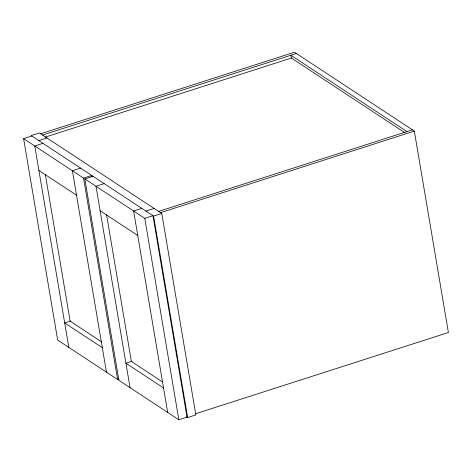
<?xml version="1.0" encoding="UTF-8"?>
<svg xmlns="http://www.w3.org/2000/svg" width="472" height="472" viewBox="0 0 472 472"><rect width="100%" height="100%" fill="white"/><g stroke="black" fill="none" stroke-linecap="round" stroke-linejoin="round"><path stroke-width="0.71" d="M118.979 379.063L117.616 379.5L57.667 340.07L23.6 138.638L31.789 136.013M40.616 133.8L294.44 52.233L414.333 131.092L448.4 332.518L195.272 413.861M42.527 135.057L296.351 53.489M45.105 137.175L291.366 58.038L404.976 132.768M38.804 140.626L46.993 137.995M42.946 143.352L34.763 145.984L68.829 347.41M80.576 168.097L72.387 170.728L106.454 372.16M23.6 138.638L83.544 178.074L91.733 175.442L91.981 176.888M84.818 178.912L144.768 218.341L152.952 215.71L187.024 417.136L178.835 419.767L118.891 380.338L84.818 178.912L93.008 176.28M104.17 183.62L95.981 186.251L130.048 387.677M141.795 208.37L133.605 211.002L167.678 412.428M145.942 211.096L154.126 208.465M158.592 211.403L412.416 129.835M160.504 212.66L414.333 131.092M161.778 213.497L39.335 132.956L31.152 135.588L153.595 216.129L161.778 213.497L195.85 414.929L187.661 417.561L186.481 416.782M70.829 320.96L64.688 322.931L102.312 347.681M132.048 361.227L125.912 363.198L163.536 387.949M406.958 131.588L290.894 55.242L291.383 58.139M38.899 170.463L76.523 195.207M100.123 210.73L137.747 235.481M101.704 341.934L70.145 321.178L45.341 174.516M162.321 381.807L131.369 361.446L106.56 214.784M153.595 216.129L187.661 417.561M144.768 218.341L178.835 419.767M83.544 178.074L117.616 379.5"/></g></svg>
